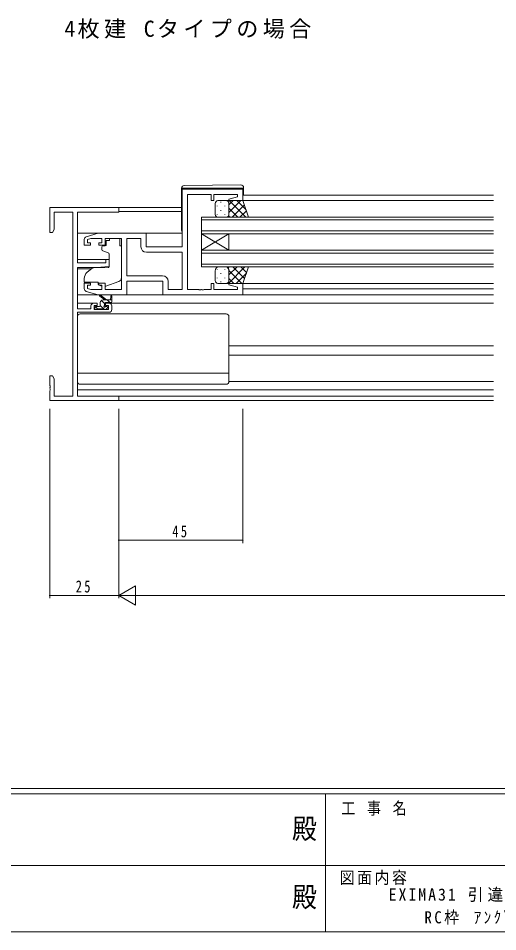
# Model space of a CAD drawing. Units: millimetres, scale not verified. Extents: x -567 to 567, y -403 to 403.
# Drawn here: x -124.2 to 49.8, y -403 to -71.6 of the extents above; entities that cross this region are included whole.
import ezdxf
from ezdxf.enums import TextEntityAlignment as Align

# ---------------------------------------------------------------- set-up
doc = ezdxf.new("R2010")
doc.units = ezdxf.units.MM
doc.header["$LTSCALE"] = 2
for name, color, linetype, lineweight in [('0-1_YKK_ZWAK', 7, 'Continuous', 18), ('0-3_YKK_11', 7, 'Continuous', 18), ('0-4_YKK_12', 2, 'Continuous', 18), ('0-5_YKK_13', 4, 'Continuous', 18), ('0-6_YKK_D', 6, 'Continuous', 18)]:
    doc.layers.add(name, color=color, linetype=linetype, lineweight=lineweight)
doc.layers.add('0-2_USER1', color=7, linetype='Continuous')
doc.styles.add('ＭＳ ゴシック', font='')
doc.styles.get('ＭＳ ゴシック').set_extended_font_data('MS Gothic')

msp = doc.modelspace()

# ---------------------------------------------------------------- linework, layer by layer
at = {"layer": '0-1_YKK_ZWAK'}
for p, q in [((537.274, -350.982), (-562.726, -350.982)), ((483.274, -352.982), (-562.726, -352.982)), ((-12.726, -352.982), (-12.726, -402.982)), ((-194.726, -378.981), (-10.726, -378.981)), ((-10.726, -378.981), (173.274, -378.981)), ((-562.726, -402.982), (483.274, -402.982))]:
    msp.add_line(p, q, dxfattribs=at)
at = {"layer": '0-3_YKK_11'}
for p, q in [((-64.726, -133.585), (-64.726, -154.585)), ((-42.726, -133.585), (-64.726, -133.585)), ((-62.726, -135.515), (-54.226, -135.515)), ((-62.726, -170.055), (-62.726, -135.515)), ((-42.726, -137.785), (-42.726, -133.585)), ((-47.686, -137.785), (-42.726, -137.785)), ((-112.726, -140.285), (-112.726, -149.285)), ((-87.726, -140.285), (-112.726, -140.285)), ((-111.096, -141.915), (-104.356, -141.915)), ((-104.356, -141.915), (-104.356, -208.655)), ((-102.726, -160.385), (-102.726, -141.915)), ((-102.726, -141.915), (-87.726, -141.915)), ((-87.726, -141.915), (-87.726, -140.285)), ((-100.226, -151.829), (-100.226, -153.885)), ((-95.226, -149.585), (-99.513, -150.871)), ((-77.726, -149.585), (-95.226, -149.585)), ((-92.626, -151.515), (-86.726, -151.515)), ((-86.726, -151.515), (-86.726, -170.055)), ((-84.796, -151.515), (-84.796, -165.055)), ((-84.796, -151.515), (-84.796, -165.055)), ((-77.726, -154.585), (-77.726, -149.585)), ((-100.226, -153.885), (-97.926, -153.885)), ((-64.726, -154.585), (-77.726, -154.585)), ((-64.726, -156.515), (-77.656, -156.515)), ((-64.726, -170.055), (-64.726, -156.515)), ((-92.426, -160.385), (-102.726, -160.385)), ((-102.726, -162.085), (-95.726, -162.085)), ((-102.726, -177.085), (-102.726, -162.085)), ((-84.796, -165.055), (-71.796, -165.055)), ((-100.226, -167.685), (-100.226, -169.741)), ((-97.926, -167.685), (-100.226, -167.685)), ((-84.726, -171.985), (-84.726, -166.985)), ((-84.726, -166.985), (-71.726, -166.985)), ((-71.726, -166.985), (-71.726, -171.985)), ((-69.796, -167.055), (-69.796, -170.055)), ((-42.726, -167.785), (-47.686, -167.785)), ((-42.726, -171.985), (-42.726, -167.785)), ((-99.513, -170.699), (-95.226, -171.985)), ((-95.226, -171.985), (-84.726, -171.985)), ((-86.726, -170.055), (-92.626, -170.055)), ((-71.726, -171.985), (-42.726, -171.985)), ((-69.796, -170.055), (-64.726, -170.055)), ((-54.226, -170.055), (-56.768, -170.055)), ((-97.826, -177.085), (-102.726, -177.085)), ((-102.726, -178.285), (-91.226, -178.285)), ((-102.726, -208.655), (-102.726, -178.285)), ((-97.826, -175.985), (-97.826, -177.085)), ((-90.226, -177.285), (-90.226, -175.985)), ((-112.726, -201.285), (-112.726, -204.827)), ((-111.096, -208.655), (-111.096, -202.376)), ((-104.356, -208.655), (-111.096, -208.655)), ((-87.726, -208.655), (-102.726, -208.655)), ((-87.726, -210.285), (-87.726, -208.655)), ((-112.726, -210.285), (-87.726, -210.285))]:
    msp.add_line(p, q, dxfattribs=at)
for points in [[(-54.226, -135.515), (-54.226, -137.785), (-53.226, -137.785), (-53.226, -135.515), (-44.656, -135.515), (-44.656, -136.432), (-47.755, -137.263), (-47.686, -137.785)], [(-112.726, -149.285), (-111.726, -149.285), (-111.096, -148.194), (-111.096, -141.915)], [(-97.926, -153.885), (-97.926, -153.085), (-99.026, -153.085), (-99.026, -151.873), (-97.831, -151.515), (-93.826, -151.515), (-93.826, -153.085), (-94.926, -153.085), (-94.926, -153.885), (-92.626, -153.885), (-92.626, -151.515)], [(-79.656, -154.515), (-79.656, -151.515), (-84.796, -151.515)], [(-95.726, -162.085), (-91.226, -161.691), (-91.226, -159.085), (-92.426, -159.085), (-92.426, -160.385)], [(-92.626, -170.055), (-92.626, -167.685), (-94.926, -167.685), (-94.926, -168.485), (-93.826, -168.485), (-93.826, -170.055), (-97.831, -170.055), (-99.026, -169.696), (-99.026, -168.485), (-97.926, -168.485), (-97.926, -167.685)], [(-47.686, -167.785), (-47.755, -168.307), (-44.656, -169.138), (-44.656, -170.055), (-53.226, -170.055), (-53.226, -167.785), (-54.226, -167.785), (-54.226, -170.055)], [(-56.768, -170.055), (-56.951, -170.175), (-57.501, -170.175), (-57.684, -170.055), (-57.768, -170.055), (-57.951, -170.175), (-58.501, -170.175), (-58.684, -170.055), (-62.726, -170.055)], [(-91.226, -174.985), (-92.526, -174.985), (-92.526, -175.785), (-91.426, -175.785), (-91.426, -177.285), (-96.626, -177.285), (-96.626, -175.785), (-95.526, -175.785), (-95.526, -174.985), (-96.826, -174.985)], [(-111.096, -202.376), (-111.726, -201.285), (-112.726, -201.285)], [(-112.726, -204.827), (-112.606, -205.01), (-112.606, -205.56), (-112.726, -205.743), (-112.726, -205.827), (-112.606, -206.01), (-112.606, -206.56), (-112.726, -206.743), (-112.726, -210.285)]]:
    msp.add_lwpolyline(points, dxfattribs=at)
for centre, radius, start, end in [((-99.226, -151.829), 1, 106.69926, 180.00004), ((-77.656, -154.515), 2, 180.00001, 269.99999), ((-71.796, -167.055), 2, 0.00001, 89.99999), ((-99.226, -169.741), 1, 179.99996, 253.30074), ((-96.826, -175.985), 1, 90.00001, 179.99999), ((-91.226, -175.985), 1, 0.00001, 89.99999), ((-91.226, -177.285), 1, 270.00001, 359.99999)]:
    msp.add_arc(centre, radius, start, end, dxfattribs=at)
at = {"layer": '0-4_YKK_12'}
for p, q in [((-42.726, -135.784), (48.274, -135.785)), ((-43.815, -137.785), (48.274, -137.785)), ((-88.026, -140.285), (-64.926, -140.285)), ((-87.726, -141.685), (-64.926, -141.685)), ((48.274, -143.785), (-57.726, -143.785)), ((-57.726, -144.785), (48.274, -144.785)), ((48.274, -148.785), (-57.726, -148.785)), ((-102.726, -149.585), (-95.153, -149.585)), ((-78.226, -149.585), (-64.726, -149.585)), ((-57.726, -149.785), (-57.726, -155.785)), ((-57.726, -155.785), (-47.726, -149.785)), ((-57.726, -149.785), (48.274, -149.785)), ((-47.726, -149.785), (-47.726, -155.785)), ((-57.726, -155.785), (-57.726, -161.785)), ((48.274, -155.785), (-57.726, -155.785)), ((-57.726, -156.785), (48.274, -156.785)), ((-102.726, -159.085), (-91.226, -159.085)), ((48.274, -160.785), (-57.726, -160.785)), ((-57.726, -161.785), (48.274, -161.785)), ((-102.726, -162.485), (-97.603, -162.485)), ((-43.226, -167.785), (48.274, -167.784)), ((-43.226, -171.985), (48.274, -171.985)), ((-42.726, -169.785), (48.274, -169.785)), ((-102.726, -174.985), (-96.826, -174.985)), ((-91.226, -174.985), (48.274, -174.985)), ((-47.726, -190.485), (48.274, -190.485)), ((-47.726, -193.885), (48.274, -193.885)), ((-102.726, -206.385), (48.274, -206.385)), ((-102.426, -208.655), (48.274, -208.655)), ((-88.026, -210.285), (48.274, -210.285))]:
    msp.add_line(p, q, dxfattribs=at)
msp.add_lwpolyline([(-57.726, -143.785), (-57.726, -149.785), (-47.726, -155.785)], dxfattribs=at)
at = {"layer": '0-5_YKK_13'}
for p, q in [((-43.435, -132.097), (-63.935, -132.276)), ((-64.926, -133.285), (-64.926, -133.585)), ((-64.926, -148.585), (-64.926, -133.585)), ((-64.43, -133.285), (-42.93, -133.285)), ((-42.93, -133.285), (-42.426, -133.285)), ((-42.426, -133.285), (-42.426, -133.097)), ((-42.426, -133.585), (-42.426, -133.285)), ((-42.426, -133.585), (-42.426, -135.785)), ((-52.726, -142.785), (-52.726, -138.785)), ((-51.726, -137.785), (-48.726, -137.785)), ((-50.646, -138.205), (-50.646, -138.405)), ((-42.726, -137.785), (-48.726, -137.785)), ((-47.726, -139.278), (-46.233, -137.785)), ((-47.726, -142.106), (-43.405, -137.785)), ((-47.726, -138.785), (-47.726, -142.785)), ((-41.653, -143.785), (-47.653, -137.785)), ((-41.56, -141.049), (-44.825, -137.785)), ((-40.583, -143.785), (-42.726, -137.785)), ((-52.061, -139.62), (-52.061, -139.82)), ((-50.646, -141.235), (-50.646, -141.435)), ((-49.231, -139.62), (-49.231, -139.82)), ((-47.816, -141.235), (-47.816, -141.435)), ((-44.481, -143.785), (-47.726, -140.54)), ((-46.576, -143.785), (-42.16, -139.369)), ((-43.748, -143.785), (-41.416, -141.453)), ((-52.061, -142.65), (-52.061, -142.85)), ((-48.726, -143.785), (-51.726, -143.785)), ((-49.231, -142.65), (-49.231, -142.85)), ((-48.726, -143.785), (-40.583, -143.785)), ((-47.31, -143.785), (-47.842, -143.253)), ((-40.919, -143.785), (-40.672, -143.537)), ((-91.126, -152.185), (-92.296, -152.185)), ((-92.296, -153.185), (-92.296, -152.185)), ((-91.126, -151.515), (-91.126, -152.185)), ((-91.126, -151.515), (-87.326, -151.515)), ((-87.326, -151.515), (-87.326, -152.185)), ((-87.326, -153.185), (-87.326, -152.185)), ((-93.826, -154.485), (-93.826, -155.535)), ((-92.596, -154.185), (-93.526, -154.185)), ((-92.296, -153.185), (-92.296, -153.885)), ((-87.326, -154.185), (-87.326, -153.185)), ((-87.326, -154.185), (-86.726, -154.185)), ((-86.726, -165.74), (-86.726, -154.185)), ((-93.497, -156.005), (-91.497, -156.733)), ((-91.226, -157.181), (-91.226, -161.788)), ((-91.443, -162.087), (-96.829, -162.134)), ((-48.726, -161.785), (-51.726, -161.785)), ((-48.726, -161.785), (-40.583, -161.785)), ((-48.072, -162.251), (-47.606, -161.785)), ((-47.949, -167.785), (-41.949, -161.785)), ((-47.726, -164.734), (-44.777, -161.785)), ((-42.082, -165.983), (-46.28, -161.785)), ((-41.338, -163.899), (-43.452, -161.785)), ((-40.583, -161.785), (-42.726, -167.785)), ((-40.594, -161.815), (-40.624, -161.785)), ((-97.463, -162.368), (-99.154, -163.787)), ((-52.726, -163.285), (-52.726, -166.785)), ((-52.061, -162.92), (-52.061, -162.72)), ((-50.646, -164.335), (-50.646, -164.135)), ((-49.231, -162.92), (-49.231, -162.72)), ((-47.816, -164.335), (-47.816, -164.135)), ((-43.109, -167.785), (-47.726, -163.168)), ((-47.726, -166.785), (-47.726, -163.285)), ((-45.12, -167.785), (-41.396, -164.06)), ((-100.226, -166.085), (-100.226, -167.385)), ((-100.226, -167.385), (-95.226, -167.385)), ((-93.92, -168.791), (-95.226, -168.182)), ((-92.354, -168.825), (-87.717, -167.151)), ((-52.061, -165.95), (-52.061, -165.75)), ((-51.726, -167.785), (-48.726, -167.785)), ((-50.646, -167.365), (-50.646, -167.165)), ((-49.231, -165.95), (-49.231, -165.75)), ((-42.726, -167.785), (-48.726, -167.785)), ((-47.816, -167.2), (-47.816, -167.165)), ((-45.937, -167.785), (-47.726, -165.996)), ((-95.153, -171.985), (-102.726, -171.985)), ((-92.126, -173.785), (-94.344, -172.102)), ((-85.226, -171.985), (-71.226, -171.985)), ((-92.726, -173.785), (-94.545, -172.384)), ((-94.426, -175.885), (-94.426, -174.785)), ((-92.826, -175.132), (-93.995, -173.963)), ((-93.426, -173.785), (-90.226, -173.785)), ((-92.826, -175.724), (-92.826, -175.085)), ((-92.526, -174.785), (-90.526, -174.785)), ((-90.928, -174.785), (-91.928, -173.785)), ((-90.526, -172.659), (-90.725, -173.785)), ((-90.226, -174.485), (-90.226, -172.485)), ((-101.726, -178.885), (-48.726, -178.885)), ((-96.426, -176.485), (-96.426, -176.985)), ((-95.363, -177.085), (-96.241, -176.208)), ((-94.726, -176.185), (-96.126, -176.185)), ((-96.126, -177.285), (-95.626, -177.285)), ((-95.426, -177.085), (-93.326, -177.085)), ((-92.918, -177.285), (-94.426, -175.777)), ((-93.126, -177.285), (-92.526, -177.285)), ((-92.026, -176.185), (-92.365, -176.185)), ((-92.314, -177.197), (-91.814, -176.697)), ((-102.726, -203.385), (-102.726, -179.885)), ((-47.726, -203.385), (-47.726, -179.885)), ((-102.726, -200.345), (-47.726, -200.345)), ((-101.726, -204.385), (-48.726, -204.385)), ((-47.726, -203.385), (48.274, -203.385))]:
    msp.add_line(p, q, dxfattribs=at)
for points in [[(-64.926, -133.276), (-64.926, -133.285), (-64.43, -133.285)], [(-95.226, -167.385), (-95.226, -167.685), (-95.226, -168.182)]]:
    msp.add_lwpolyline(points, dxfattribs=at)
for centre, radius, start, end in [((-63.926, -133.276), 1, 90.5, 180), ((-43.426, -133.097), 1, 0, 90.5), ((-51.726, -138.785), 1, 89.9999, 179.9999), ((-48.726, -138.785), 1, 359.9999, 89.9999), ((-51.726, -142.785), 1, 179.9999, 269.9999), ((-48.726, -142.785), 1, 269.9999, 359.9999), ((-64.426, -148.585), 0.5, 180, 233.13017), ((-93.526, -154.485), 0.3, 90, 180), ((-93.326, -155.535), 0.5, 180, 250), ((-92.596, -153.885), 0.3, 270, 0), ((-91.726, -157.181), 0.5, 0, 70), ((-96.82, -163.134), 1, 90.5, 130), ((-91.526, -161.788), 0.3, 270.5, 0), ((-51.194, -163.223), 1.534, 110.30881, 182.3117), ((-49.258, -163.223), 1.534, 357.68843, 69.69136), ((-97.226, -166.085), 3, 130, 180), ((-93.497, -167.885), 1, 245, 250.79704), ((-92.694, -167.885), 1, 273.88684, 289.85326), ((-88.226, -165.74), 1.5, 289.85326, 0), ((-51.726, -166.785), 1, 180.0001, 270.0001), ((-48.726, -166.785), 1, 270.0001, 0.0001), ((-94.526, -172.185), 0.2, 24.41711, 264.41711), ((-90.426, -172.485), 0.2, 0, 240), ((-93.426, -174.785), 1, 90, 180), ((-92.526, -175.085), 0.3, 90, 180), ((-90.526, -174.485), 0.3, 270, 0), ((-101.726, -179.885), 1, 90, 180), ((-96.126, -176.485), 0.3, 90, 180), ((-96.126, -176.985), 0.3, 180, 270), ((-95.626, -177.085), 0.2, 270, 0), ((-94.726, -175.885), 0.3, 270, 0), ((-93.126, -177.085), 0.2, 180, 270), ((-92.826, -176.185), 0.25, 123.05573, 326.94427), ((-93.126, -175.724), 0.3, 303.05573, 0), ((-92.365, -176.485), 0.3, 90, 146.94427), ((-92.526, -176.985), 0.3, 270, 315), ((-92.026, -176.485), 0.3, 315, 90), ((-48.726, -179.885), 1, 0, 90), ((-101.726, -203.385), 1, 180, 270), ((-48.726, -203.385), 1, 270, 0)]:
    msp.add_arc(centre, radius, start, end, dxfattribs=at)
at = {"layer": '0-6_YKK_D'}
for p, q in [((-112.726, -213.285), (-112.726, -281.982)), ((-87.726, -213.285), (-87.726, -281.982)), ((-87.726, -213.285), (-87.726, -281.982)), ((-87.726, -213.285), (-87.726, -261.982)), ((-42.726, -213.285), (-42.726, -261.982)), ((-87.726, -260.982), (-42.726, -260.982)), ((-87.726, -280.982), (-81.664, -277.482)), ((-87.726, -280.982), (-112.726, -280.982)), ((-87.726, -280.982), (-75.602, -280.982)), ((-80.726, -280.982), (405.274, -280.982))]:
    msp.add_line(p, q, dxfattribs=at)
msp.add_lwpolyline([(-87.726, -280.982), (-81.664, -284.482), (-81.664, -277.482)], dxfattribs=at)
for centre, start, end in [((-87.726, -260.982), 0, 180), ((-87.726, -260.982), 180, 0), ((-42.726, -260.982), 0, 180), ((-42.726, -260.982), 180, 0), ((-112.726, -280.982), 0, 180), ((-112.726, -280.982), 180, 0)]:
    msp.add_arc(centre, 0.106, start, end, dxfattribs=at)

# ---------------------------------------------------------------- texts
at = {"layer": '0-1_YKK_ZWAK', "style": 'ＭＳ ゴシック', "width": 0.9}
for p in [(-24.843, -371.491), (-24.843, -396.236)]:
    msp.add_text('殿', height=7.331, dxfattribs=at).set_placement(p, align=Align.BOTTOM_LEFT)
at = {"layer": '0-1_YKK_ZWAK', "char_height": 4.399, "attachment_point": 7, "style": 'ＭＳ ゴシック'}
for s, insert in [('\\T1.22;\\W0.85;工\\~事\\~名', (-6.994, -360.886)), ('\\T1.17;\\W0.9;図面内容', (-7.558, -386.051))]:
    msp.add_mtext(s, dxfattribs=dict(at, insert=insert))
at = {"layer": '0-2_USER1', "attachment_point": 7, "style": 'ＭＳ ゴシック'}
for s, insert, char_height in [('\\T1.2;4枚建\\~Cタイプの場合', (-107.442, -79.027), 5.865), ('\\T1.26;\\W0.95;EXIMA31\\~引違い窓【2･4枚建】T-1仕様', (10.213, -392.195), 4.399), ('\\T1.33;\\W0.9;RC枠\\~ｱﾝｸﾞﾙ無\\~Cﾀｲﾌﾟ/30mm溝幅', (23.184, -401.018), 4.399)]:
    msp.add_mtext(s, dxfattribs=dict(at, insert=insert, char_height=char_height))
at = {"layer": '0-6_YKK_D', "color": 7, "char_height": 4.399, "attachment_point": 7, "style": 'ＭＳ ゴシック'}
for s, insert in [('\\T1.37;\\W0.75;45', (-68.259, -259.982)), ('\\T1.37;\\W0.75;25', (-103.308, -279.982))]:
    msp.add_mtext(s, dxfattribs=dict(at, insert=insert))

doc.saveas('drawing.dxf')
